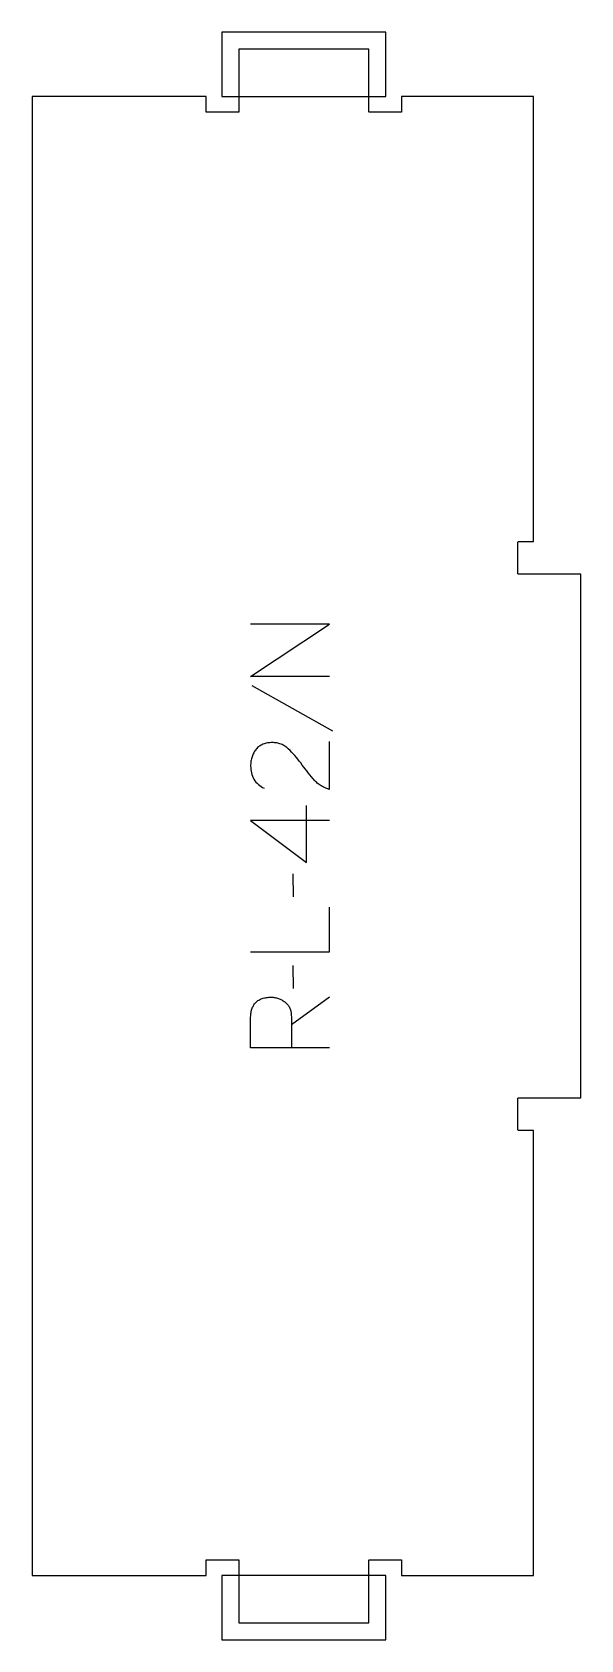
# Model space of a CAD drawing. Extents: x 0 to 209, y -6 to 606.
import ezdxf

# ---------------------------------------------------------------- set-up
doc = ezdxf.new("R2010")
doc.units = 0
for name, color, linetype in [('1_ANYTOOL_1MMDEEP_LABELS_S', 2, 'CONTINUOUS'), ('4_ANYTOOL_CUTTHROUGH_OUTSI', 5, 'CONTINUOUS'), ('5_ANYTOOL_HALF_MILL_9MM_IN', 3, 'CONTINUOUS')]:
    doc.layers.add(name, color=color, linetype=linetype)

msp = doc.modelspace()

# ---------------------------------------------------------------- linework, layer by layer
at = {"layer": '1_ANYTOOL_1MMDEEP_LABELS_S'}
for p, q in [((83.728249, 357.028608), (114.499677, 339.842894)), ((104.599677, 289.614322), (104.599677, 311.385751)), ((99.371106, 285.328608), (99.45682, 276.542894)), ((99.371106, 250.442894), (99.45682, 241.65718)), ((98.813963, 227.985751), (113.299677, 238.442894))]:
    msp.add_line(p, q, dxfattribs=at)
for points in [[(113.25682, 360.45718), (83.25682, 360.45718), (113.25682, 380.514322), (83.25682, 380.514322)], [(113.25682, 305.600037), (83.213963, 305.642894), (104.599677, 289.614322)], [(83.25682, 255.585751), (113.25682, 255.585751), (113.25682, 272.685751)]]:
    msp.add_lwpolyline(points, dxfattribs=at)
for points in [[(113.213963, 335.814322), (113.171106, 317.514322, -0.034491), (111.423774, 318.177101, -0.037732), (109.790749, 319.083965, -0.037744), (108.316112, 320.22326, -0.03482), (107.021106, 321.564322, -0.00859), (104.622523, 324.523547, -0.008791), (102.328249, 327.564322, 0.020588), (100.094806, 330.383611, 0.025206), (97.613963, 332.985751, 0.046908), (96.312721, 334.006346, 0.051091), (94.838963, 334.753608, 0.050722), (93.190788, 335.202341, 0.041139), (91.485391, 335.342894, 0.039396), (89.677806, 335.200249, 0.058519), (87.938963, 334.710751, 0.060358), (86.531847, 333.920193, 0.061397), (85.35682, 332.814322, 0.048006), (84.43486, 331.458365, 0.045901), (83.78182, 329.953608, 0.045216), (83.37926, 328.213547, 0.034258), (83.25682, 326.428608, 0.055622), (83.550807, 323.794038, 0.079896), (84.53182, 321.350037, 0.080617), (86.19752, 319.380649, 0.060287), (88.35682, 317.942894)], [(113.25682, 218.985751), (83.25682, 218.985751), (83.25682, 230.342894, -0.030274), (83.363836, 232.108707, -0.049), (83.746999, 233.830394, -0.050774), (84.339455, 235.162917, -0.06445), (85.217534, 236.321465, -0.0646), (86.353565, 237.211377, -0.052254), (87.668427, 237.816108, -0.050381), (89.360976, 238.205244, -0.031337), (91.099677, 238.314322, -0.040022), (92.473734, 238.204162, -0.042626), (93.810391, 237.86968, -0.04247), (95.100111, 237.300995, -0.036572), (96.285391, 236.535751, -0.051097), (97.299347, 235.593973, -0.061981), (98.074677, 234.451822, -0.061813), (98.551177, 233.14282, -0.049309), (98.728249, 231.75718, -0.003273), (98.76594, 230.889529, -0.003121), (98.792534, 230.021465, -0.003882), (98.809454, 229.003684, -0.002215), (98.813963, 227.985751), (98.813963, 219.028608)]]:
    msp.add_lwpolyline(points, format="xyb", dxfattribs=at)
at = {"layer": '4_ANYTOOL_CUTTHROUGH_OUTSI'}
msp.add_lwpolyline([(191.081325, 411.999817), (191.081765, 581.499857), (140.790355, 581.500012), (140.790355, 575.749856, -0.414214), (140.540355, 575.499856), (128.540355, 575.499856, -0.414214), (128.290355, 575.749856), (128.290355, 599.499856), (78.790828, 599.499856), (78.790828, 575.750314, -0.414214), (78.540828, 575.500314), (66.540828, 575.500314, -0.414214), (66.290828, 575.750314), (66.29083, 581.499961), (0, 581.499987), (0, 17.99995), (66.29083, 18.000055), (66.290828, 23.749542, -0.414214), (66.540828, 23.999542), (78.540828, 23.999542, -0.414214), (78.790828, 23.749542), (78.790828, 0), (128.290355, 0), (128.290355, 23.75, -0.414214), (128.540355, 24), (140.540355, 24, -0.414214), (140.790355, 23.75), (140.790355, 17.999843), (191.081134, 17.999766), (191.081324, 187.499804), (185.33145, 187.499811, -0.414213), (185.08145, 187.749811), (185.08145, 199.749811, -0.414214), (185.33145, 199.999811), (209.08145, 199.999811), (209.08145, 399.499811), (185.33145, 399.499811, -0.414214), (185.08145, 399.749811), (185.08145, 411.749811, -0.414213), (185.33145, 411.999811)], format="xyb", close=True, dxfattribs=at)
at = {"layer": '5_ANYTOOL_HALF_MILL_9MM_IN'}
for points in [[(78.290828, 581.499856), (128.790355, 581.499856), (134.790355, 581.499856), (134.790355, 599.739856), (134.790355, 605.999856), (72.290828, 605.999856), (72.290828, 599.739856), (72.290828, 581.499856)], [(128.790355, 18), (78.290828, 18), (72.290828, 18), (72.290828, -6.5), (78.550828, -6.5), (134.790355, -6.5), (134.790355, -0.24), (134.790355, 18)]]:
    msp.add_lwpolyline(points, close=True, dxfattribs=at)

doc.saveas('drawing.dxf')
